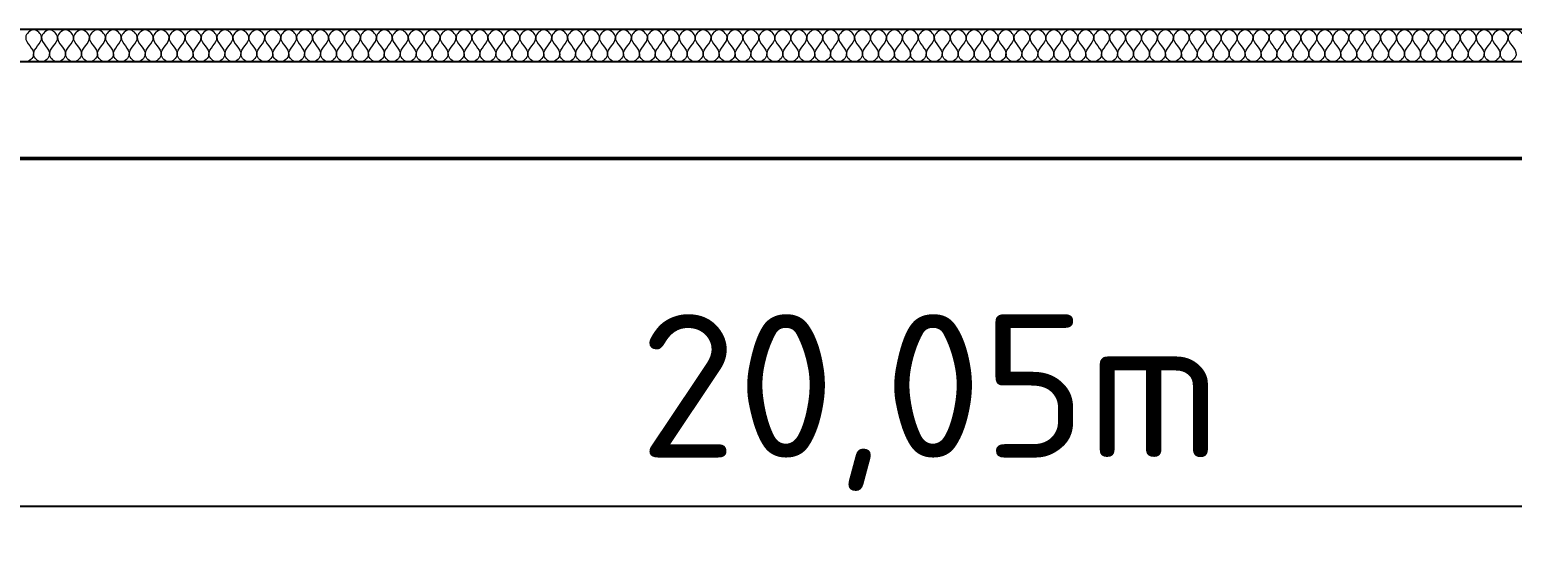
# Model space of a CAD drawing. Header units: metres. Extents: x 125 to 1179, y 511 to 749.
# Drawn here: x 600.6 to 652.4, y 514.4 to 532.3 of the extents above; entities that cross this region are included whole.
import ezdxf

# ---------------------------------------------------------------- set-up
doc = ezdxf.new("R2010")
doc.units = ezdxf.units.M
doc.layers.add('Text18', color=8, linetype='Continuous', lineweight=18)
doc.styles.get("Standard").update_dxf_attribs({"font": 'arial.ttf'})
doc.dimstyles.new('ISO-25', dxfattribs={"dimtxt": 2.5, "dimasz": 2.5, "dimexe": 1.25, "dimexo": 0.625, "dimtad": 1, "dimtxsty": 'Standard', "dimcen": 2.5, "dimadec": 0, "dimazin": 0, "dimtfac": 1, "dimtmove": 0, "dimatfit": 3, "dimfxl": 1, "dimarcsym": 0})

# ---------------------------------------------------------------- blocks, each defined once
blk = doc.blocks.new('*D8')
at = {"color": 0, "lineweight": -2, "transparency": 16777216}
for p, q in [((732.321, 531.699), (732.321, 514.439)), ((531.759, 530.575), (531.759, 514.439)), ((729.821, 515.689), (534.259, 515.689))]:
    blk.add_line(p, q, dxfattribs=at)
at = {"color": 0, "transparency": 16777216}
for points in [[(534.259, 516.105), (534.259, 515.272), (531.759, 515.689)], [(729.821, 516.105), (729.821, 515.272), (732.321, 515.689)]]:
    blk.add_solid(points, dxfattribs=at)
at = {"layer": 'Defpoints', "color": 0, "transparency": 16777216}
for p in [(732.321, 532.324), (531.759, 531.2), (531.759, 515.689)]:
    blk.add_point(p, dxfattribs=at)
at = {"color": 0, "transparency": 16777216, "insert": (632.04, 519.314), "char_height": 2.5, "attachment_point": 5}
blk.add_mtext('{\\fISOCPEUR|b0|i0|c0|p34;\\H2x;20,05m}', dxfattribs=at)

msp = doc.modelspace()

# ---------------------------------------------------------------- linework, layer by layer
for p, q in [((731.197, 532.324), (532.321, 532.324)), ((732.321, 531.2), (510.855, 531.2))]:
    msp.add_line(p, q)
at = {"lineweight": 50}
msp.add_line((509.731, 527.829), (735.692, 527.829), dxfattribs=at)
at = {"layer": 'Text18', "color": 0, "ltscale": 0.5}
for points, knots in [([(601.029, 532.062), (601.012, 532.182), (600.751, 532.443), (600.253, 531.948), (600.974, 531.564), (600.597, 531.201), (600.472, 531.2)], [2.217326, 2.217326, 2.217326, 2.217326, 2.553667, 2.890008, 3.49416, 3.830501, 3.830501, 3.830501, 3.830501]), ([(601.029, 531.2), (600.898, 531.201), (600.532, 531.564), (601.059, 531.847), (601.029, 532.062)], [1.2768335, 1.2768335, 1.2768335, 1.2768335, 1.6131741, 2.2173264, 2.2173264, 2.2173264, 2.2173264]), ([(601.585, 532.062), (601.568, 532.182), (601.307, 532.443), (600.81, 531.948), (601.53, 531.564), (601.153, 531.201), (601.029, 531.2)], [2.217326, 2.217326, 2.217326, 2.217326, 2.553667, 2.890008, 3.49416, 3.830501, 3.830501, 3.830501, 3.830501]), ([(601.585, 531.2), (601.454, 531.201), (601.089, 531.564), (601.615, 531.847), (601.585, 532.062)], [1.2768335, 1.2768335, 1.2768335, 1.2768335, 1.6131741, 2.2173264, 2.2173264, 2.2173264, 2.2173264]), ([(602.141, 532.062), (602.125, 532.182), (601.863, 532.443), (601.366, 531.948), (602.087, 531.564), (601.71, 531.201), (601.585, 531.2)], [2.217326, 2.217326, 2.217326, 2.217326, 2.553667, 2.890008, 3.49416, 3.830501, 3.830501, 3.830501, 3.830501]), ([(602.141, 531.2), (602.011, 531.201), (601.645, 531.564), (602.171, 531.847), (602.141, 532.062)], [1.2768335, 1.2768335, 1.2768335, 1.2768335, 1.6131741, 2.2173264, 2.2173264, 2.2173264, 2.2173264]), ([(602.698, 532.062), (602.681, 532.182), (602.42, 532.443), (601.922, 531.948), (602.643, 531.564), (602.266, 531.201), (602.141, 531.2)], [2.217326, 2.217326, 2.217326, 2.217326, 2.553667, 2.890008, 3.49416, 3.830501, 3.830501, 3.830501, 3.830501]), ([(602.698, 531.2), (602.567, 531.201), (602.201, 531.564), (602.728, 531.847), (602.698, 532.062)], [1.2768335, 1.2768335, 1.2768335, 1.2768335, 1.6131741, 2.2173264, 2.2173264, 2.2173264, 2.2173264]), ([(603.254, 532.062), (603.237, 532.182), (602.976, 532.443), (602.479, 531.948), (603.199, 531.564), (602.822, 531.201), (602.698, 531.2)], [2.217326, 2.217326, 2.217326, 2.217326, 2.553667, 2.890008, 3.49416, 3.830501, 3.830501, 3.830501, 3.830501]), ([(603.254, 531.2), (603.123, 531.201), (602.758, 531.564), (603.284, 531.847), (603.254, 532.062)], [1.2768335, 1.2768335, 1.2768335, 1.2768335, 1.6131741, 2.2173264, 2.2173264, 2.2173264, 2.2173264]), ([(603.81, 532.062), (603.794, 532.182), (603.532, 532.443), (603.035, 531.948), (603.756, 531.564), (603.379, 531.201), (603.254, 531.2)], [2.217326, 2.217326, 2.217326, 2.217326, 2.553667, 2.890008, 3.49416, 3.830501, 3.830501, 3.830501, 3.830501]), ([(603.81, 531.2), (603.68, 531.201), (603.314, 531.564), (603.84, 531.847), (603.81, 532.062)], [1.2768335, 1.2768335, 1.2768335, 1.2768335, 1.6131741, 2.2173264, 2.2173264, 2.2173264, 2.2173264]), ([(604.367, 532.062), (604.35, 532.182), (604.089, 532.443), (603.591, 531.948), (604.312, 531.564), (603.935, 531.201), (603.81, 531.2)], [2.217326, 2.217326, 2.217326, 2.217326, 2.553667, 2.890008, 3.49416, 3.830501, 3.830501, 3.830501, 3.830501]), ([(604.367, 531.2), (604.236, 531.201), (603.87, 531.564), (604.397, 531.847), (604.367, 532.062)], [1.2768335, 1.2768335, 1.2768335, 1.2768335, 1.6131741, 2.2173264, 2.2173264, 2.2173264, 2.2173264]), ([(604.923, 532.062), (604.906, 532.182), (604.645, 532.443), (604.148, 531.948), (604.868, 531.564), (604.491, 531.201), (604.367, 531.2)], [2.217326, 2.217326, 2.217326, 2.217326, 2.553667, 2.890008, 3.49416, 3.830501, 3.830501, 3.830501, 3.830501]), ([(604.923, 531.2), (604.792, 531.201), (604.427, 531.564), (604.953, 531.847), (604.923, 532.062)], [1.2768335, 1.2768335, 1.2768335, 1.2768335, 1.6131741, 2.2173264, 2.2173264, 2.2173264, 2.2173264]), ([(605.479, 532.062), (605.463, 532.182), (605.201, 532.443), (604.704, 531.948), (605.425, 531.564), (605.048, 531.201), (604.923, 531.2)], [2.217326, 2.217326, 2.217326, 2.217326, 2.553667, 2.890008, 3.49416, 3.830501, 3.830501, 3.830501, 3.830501]), ([(605.479, 531.2), (605.349, 531.201), (604.983, 531.564), (605.509, 531.847), (605.479, 532.062)], [1.2768335, 1.2768335, 1.2768335, 1.2768335, 1.6131741, 2.2173264, 2.2173264, 2.2173264, 2.2173264]), ([(606.036, 532.062), (606.019, 532.182), (605.758, 532.443), (605.26, 531.948), (605.981, 531.564), (605.604, 531.201), (605.479, 531.2)], [2.217326, 2.217326, 2.217326, 2.217326, 2.553667, 2.890008, 3.49416, 3.830501, 3.830501, 3.830501, 3.830501]), ([(606.036, 531.2), (605.905, 531.201), (605.539, 531.564), (606.065, 531.847), (606.036, 532.062)], [1.2768335, 1.2768335, 1.2768335, 1.2768335, 1.6131741, 2.2173264, 2.2173264, 2.2173264, 2.2173264]), ([(606.592, 532.062), (606.575, 532.182), (606.314, 532.443), (605.817, 531.948), (606.537, 531.564), (606.16, 531.201), (606.036, 531.2)], [2.217326, 2.217326, 2.217326, 2.217326, 2.553667, 2.890008, 3.49416, 3.830501, 3.830501, 3.830501, 3.830501]), ([(606.592, 531.2), (606.461, 531.201), (606.096, 531.564), (606.622, 531.847), (606.592, 532.062)], [1.2768335, 1.2768335, 1.2768335, 1.2768335, 1.6131741, 2.2173264, 2.2173264, 2.2173264, 2.2173264]), ([(607.148, 532.062), (607.132, 532.182), (606.87, 532.443), (606.373, 531.948), (607.094, 531.564), (606.717, 531.201), (606.592, 531.2)], [2.217326, 2.217326, 2.217326, 2.217326, 2.553667, 2.890008, 3.49416, 3.830501, 3.830501, 3.830501, 3.830501]), ([(607.148, 531.2), (607.018, 531.201), (606.652, 531.564), (607.178, 531.847), (607.148, 532.062)], [1.2768335, 1.2768335, 1.2768335, 1.2768335, 1.6131741, 2.2173264, 2.2173264, 2.2173264, 2.2173264]), ([(607.705, 532.062), (607.688, 532.182), (607.427, 532.443), (606.929, 531.948), (607.65, 531.564), (607.273, 531.201), (607.148, 531.2)], [2.217326, 2.217326, 2.217326, 2.217326, 2.553667, 2.890008, 3.49416, 3.830501, 3.830501, 3.830501, 3.830501]), ([(607.705, 531.2), (607.574, 531.201), (607.208, 531.564), (607.734, 531.847), (607.705, 532.062)], [1.2768335, 1.2768335, 1.2768335, 1.2768335, 1.6131741, 2.2173264, 2.2173264, 2.2173264, 2.2173264]), ([(608.261, 532.062), (608.244, 532.182), (607.983, 532.443), (607.485, 531.948), (608.206, 531.564), (607.829, 531.201), (607.705, 531.2)], [2.217326, 2.217326, 2.217326, 2.217326, 2.553667, 2.890008, 3.49416, 3.830501, 3.830501, 3.830501, 3.830501]), ([(608.261, 531.2), (608.13, 531.201), (607.765, 531.564), (608.291, 531.847), (608.261, 532.062)], [1.2768335, 1.2768335, 1.2768335, 1.2768335, 1.6131741, 2.2173264, 2.2173264, 2.2173264, 2.2173264]), ([(608.817, 532.062), (608.801, 532.182), (608.539, 532.443), (608.042, 531.948), (608.762, 531.564), (608.386, 531.201), (608.261, 531.2)], [2.217326, 2.217326, 2.217326, 2.217326, 2.553667, 2.890008, 3.49416, 3.830501, 3.830501, 3.830501, 3.830501]), ([(608.817, 531.2), (608.686, 531.201), (608.321, 531.564), (608.847, 531.847), (608.817, 532.062)], [1.2768335, 1.2768335, 1.2768335, 1.2768335, 1.6131741, 2.2173264, 2.2173264, 2.2173264, 2.2173264]), ([(609.374, 532.062), (609.357, 532.182), (609.096, 532.443), (608.598, 531.948), (609.319, 531.564), (608.942, 531.201), (608.817, 531.2)], [2.217326, 2.217326, 2.217326, 2.217326, 2.553667, 2.890008, 3.49416, 3.830501, 3.830501, 3.830501, 3.830501]), ([(609.374, 531.2), (609.243, 531.201), (608.877, 531.564), (609.403, 531.847), (609.374, 532.062)], [1.2768335, 1.2768335, 1.2768335, 1.2768335, 1.6131741, 2.2173264, 2.2173264, 2.2173264, 2.2173264]), ([(609.93, 532.062), (609.913, 532.182), (609.652, 532.443), (609.154, 531.948), (609.875, 531.564), (609.498, 531.201), (609.374, 531.2)], [2.217326, 2.217326, 2.217326, 2.217326, 2.553667, 2.890008, 3.49416, 3.830501, 3.830501, 3.830501, 3.830501]), ([(609.93, 531.2), (609.799, 531.201), (609.434, 531.564), (609.96, 531.847), (609.93, 532.062)], [1.2768335, 1.2768335, 1.2768335, 1.2768335, 1.6131741, 2.2173264, 2.2173264, 2.2173264, 2.2173264]), ([(610.486, 532.062), (610.47, 532.182), (610.208, 532.443), (609.711, 531.948), (610.431, 531.564), (610.055, 531.201), (609.93, 531.2)], [2.217326, 2.217326, 2.217326, 2.217326, 2.553667, 2.890008, 3.49416, 3.830501, 3.830501, 3.830501, 3.830501]), ([(610.486, 531.2), (610.355, 531.201), (609.99, 531.564), (610.516, 531.847), (610.486, 532.062)], [1.2768335, 1.2768335, 1.2768335, 1.2768335, 1.6131741, 2.2173264, 2.2173264, 2.2173264, 2.2173264]), ([(611.043, 532.062), (611.026, 532.182), (610.765, 532.443), (610.267, 531.948), (610.988, 531.564), (610.611, 531.201), (610.486, 531.2)], [2.217326, 2.217326, 2.217326, 2.217326, 2.553667, 2.890008, 3.49416, 3.830501, 3.830501, 3.830501, 3.830501]), ([(611.043, 531.2), (610.912, 531.201), (610.546, 531.564), (611.072, 531.847), (611.043, 532.062)], [1.2768335, 1.2768335, 1.2768335, 1.2768335, 1.6131741, 2.2173264, 2.2173264, 2.2173264, 2.2173264]), ([(611.599, 532.062), (611.582, 532.182), (611.321, 532.443), (610.823, 531.948), (611.544, 531.564), (611.167, 531.201), (611.043, 531.2)], [2.217326, 2.217326, 2.217326, 2.217326, 2.553667, 2.890008, 3.49416, 3.830501, 3.830501, 3.830501, 3.830501]), ([(611.599, 531.2), (611.468, 531.201), (611.103, 531.564), (611.629, 531.847), (611.599, 532.062)], [1.2768335, 1.2768335, 1.2768335, 1.2768335, 1.6131741, 2.2173264, 2.2173264, 2.2173264, 2.2173264]), ([(612.155, 532.062), (612.139, 532.182), (611.877, 532.443), (611.38, 531.948), (612.1, 531.564), (611.724, 531.201), (611.599, 531.2)], [2.217326, 2.217326, 2.217326, 2.217326, 2.553667, 2.890008, 3.49416, 3.830501, 3.830501, 3.830501, 3.830501]), ([(612.155, 531.2), (612.024, 531.201), (611.659, 531.564), (612.185, 531.847), (612.155, 532.062)], [1.2768335, 1.2768335, 1.2768335, 1.2768335, 1.6131741, 2.2173264, 2.2173264, 2.2173264, 2.2173264]), ([(612.711, 532.062), (612.695, 532.182), (612.433, 532.443), (611.936, 531.948), (612.657, 531.564), (612.28, 531.201), (612.155, 531.2)], [2.217326, 2.217326, 2.217326, 2.217326, 2.553667, 2.890008, 3.49416, 3.830501, 3.830501, 3.830501, 3.830501]), ([(612.711, 531.2), (612.581, 531.201), (612.215, 531.564), (612.741, 531.847), (612.711, 532.062)], [1.2768335, 1.2768335, 1.2768335, 1.2768335, 1.6131741, 2.2173264, 2.2173264, 2.2173264, 2.2173264]), ([(613.268, 532.062), (613.251, 532.182), (612.99, 532.443), (612.492, 531.948), (613.213, 531.564), (612.836, 531.201), (612.711, 531.2)], [2.217326, 2.217326, 2.217326, 2.217326, 2.553667, 2.890008, 3.49416, 3.830501, 3.830501, 3.830501, 3.830501]), ([(613.268, 531.2), (613.137, 531.201), (612.771, 531.564), (613.298, 531.847), (613.268, 532.062)], [1.2768335, 1.2768335, 1.2768335, 1.2768335, 1.6131741, 2.2173264, 2.2173264, 2.2173264, 2.2173264]), ([(613.824, 532.062), (613.807, 532.182), (613.546, 532.443), (613.049, 531.948), (613.769, 531.564), (613.392, 531.201), (613.268, 531.2)], [2.217326, 2.217326, 2.217326, 2.217326, 2.553667, 2.890008, 3.49416, 3.830501, 3.830501, 3.830501, 3.830501]), ([(613.824, 531.2), (613.693, 531.201), (613.328, 531.564), (613.854, 531.847), (613.824, 532.062)], [1.2768335, 1.2768335, 1.2768335, 1.2768335, 1.6131741, 2.2173264, 2.2173264, 2.2173264, 2.2173264]), ([(614.38, 532.062), (614.364, 532.182), (614.102, 532.443), (613.605, 531.948), (614.326, 531.564), (613.949, 531.201), (613.824, 531.2)], [2.217326, 2.217326, 2.217326, 2.217326, 2.553667, 2.890008, 3.49416, 3.830501, 3.830501, 3.830501, 3.830501]), ([(614.38, 531.2), (614.25, 531.201), (613.884, 531.564), (614.41, 531.847), (614.38, 532.062)], [1.2768335, 1.2768335, 1.2768335, 1.2768335, 1.6131741, 2.2173264, 2.2173264, 2.2173264, 2.2173264]), ([(614.937, 532.062), (614.92, 532.182), (614.659, 532.443), (614.161, 531.948), (614.882, 531.564), (614.505, 531.201), (614.38, 531.2)], [2.217326, 2.217326, 2.217326, 2.217326, 2.553667, 2.890008, 3.49416, 3.830501, 3.830501, 3.830501, 3.830501]), ([(614.937, 531.2), (614.806, 531.201), (614.44, 531.564), (614.967, 531.847), (614.937, 532.062)], [1.2768335, 1.2768335, 1.2768335, 1.2768335, 1.6131741, 2.2173264, 2.2173264, 2.2173264, 2.2173264]), ([(615.493, 532.062), (615.476, 532.182), (615.215, 532.443), (614.718, 531.948), (615.438, 531.564), (615.061, 531.201), (614.937, 531.2)], [2.217326, 2.217326, 2.217326, 2.217326, 2.553667, 2.890008, 3.49416, 3.830501, 3.830501, 3.830501, 3.830501]), ([(615.493, 531.2), (615.362, 531.201), (614.997, 531.564), (615.523, 531.847), (615.493, 532.062)], [1.2768335, 1.2768335, 1.2768335, 1.2768335, 1.6131741, 2.2173264, 2.2173264, 2.2173264, 2.2173264]), ([(616.049, 532.062), (616.033, 532.182), (615.771, 532.443), (615.274, 531.948), (615.995, 531.564), (615.618, 531.201), (615.493, 531.2)], [2.217326, 2.217326, 2.217326, 2.217326, 2.553667, 2.890008, 3.49416, 3.830501, 3.830501, 3.830501, 3.830501]), ([(616.049, 531.2), (615.919, 531.201), (615.553, 531.564), (616.079, 531.847), (616.049, 532.062)], [1.2768335, 1.2768335, 1.2768335, 1.2768335, 1.6131741, 2.2173264, 2.2173264, 2.2173264, 2.2173264]), ([(616.606, 532.062), (616.589, 532.182), (616.328, 532.443), (615.83, 531.948), (616.551, 531.564), (616.174, 531.201), (616.049, 531.2)], [2.217326, 2.217326, 2.217326, 2.217326, 2.553667, 2.890008, 3.49416, 3.830501, 3.830501, 3.830501, 3.830501]), ([(616.606, 531.2), (616.475, 531.201), (616.109, 531.564), (616.636, 531.847), (616.606, 532.062)], [1.2768335, 1.2768335, 1.2768335, 1.2768335, 1.6131741, 2.2173264, 2.2173264, 2.2173264, 2.2173264]), ([(617.162, 532.062), (617.145, 532.182), (616.884, 532.443), (616.387, 531.948), (617.107, 531.564), (616.73, 531.201), (616.606, 531.2)], [2.217326, 2.217326, 2.217326, 2.217326, 2.553667, 2.890008, 3.49416, 3.830501, 3.830501, 3.830501, 3.830501]), ([(617.162, 531.2), (617.031, 531.201), (616.666, 531.564), (617.192, 531.847), (617.162, 532.062)], [1.2768335, 1.2768335, 1.2768335, 1.2768335, 1.6131741, 2.2173264, 2.2173264, 2.2173264, 2.2173264]), ([(617.718, 532.062), (617.702, 532.182), (617.44, 532.443), (616.943, 531.948), (617.664, 531.564), (617.287, 531.201), (617.162, 531.2)], [2.217326, 2.217326, 2.217326, 2.217326, 2.553667, 2.890008, 3.49416, 3.830501, 3.830501, 3.830501, 3.830501]), ([(617.718, 531.2), (617.588, 531.201), (617.222, 531.564), (617.748, 531.847), (617.718, 532.062)], [1.2768335, 1.2768335, 1.2768335, 1.2768335, 1.6131741, 2.2173264, 2.2173264, 2.2173264, 2.2173264]), ([(618.275, 532.062), (618.258, 532.182), (617.997, 532.443), (617.499, 531.948), (618.22, 531.564), (617.843, 531.201), (617.718, 531.2)], [2.217326, 2.217326, 2.217326, 2.217326, 2.553667, 2.890008, 3.49416, 3.830501, 3.830501, 3.830501, 3.830501]), ([(618.275, 531.2), (618.144, 531.201), (617.778, 531.564), (618.305, 531.847), (618.275, 532.062)], [1.2768335, 1.2768335, 1.2768335, 1.2768335, 1.6131741, 2.2173264, 2.2173264, 2.2173264, 2.2173264]), ([(618.831, 532.062), (618.814, 532.182), (618.553, 532.443), (618.056, 531.948), (618.776, 531.564), (618.399, 531.201), (618.275, 531.2)], [2.217326, 2.217326, 2.217326, 2.217326, 2.553667, 2.890008, 3.49416, 3.830501, 3.830501, 3.830501, 3.830501]), ([(618.831, 531.2), (618.7, 531.201), (618.335, 531.564), (618.861, 531.847), (618.831, 532.062)], [1.2768335, 1.2768335, 1.2768335, 1.2768335, 1.6131741, 2.2173264, 2.2173264, 2.2173264, 2.2173264]), ([(619.387, 532.062), (619.371, 532.182), (619.109, 532.443), (618.612, 531.948), (619.333, 531.564), (618.956, 531.201), (618.831, 531.2)], [2.217326, 2.217326, 2.217326, 2.217326, 2.553667, 2.890008, 3.49416, 3.830501, 3.830501, 3.830501, 3.830501]), ([(619.387, 531.2), (619.257, 531.201), (618.891, 531.564), (619.417, 531.847), (619.387, 532.062)], [1.2768335, 1.2768335, 1.2768335, 1.2768335, 1.6131741, 2.2173264, 2.2173264, 2.2173264, 2.2173264]), ([(619.944, 532.062), (619.927, 532.182), (619.666, 532.443), (619.168, 531.948), (619.889, 531.564), (619.512, 531.201), (619.387, 531.2)], [2.217326, 2.217326, 2.217326, 2.217326, 2.553667, 2.890008, 3.49416, 3.830501, 3.830501, 3.830501, 3.830501]), ([(619.944, 531.2), (619.813, 531.201), (619.447, 531.564), (619.974, 531.847), (619.944, 532.062)], [1.2768335, 1.2768335, 1.2768335, 1.2768335, 1.6131741, 2.2173264, 2.2173264, 2.2173264, 2.2173264]), ([(620.5, 532.062), (620.483, 532.182), (620.222, 532.443), (619.725, 531.948), (620.445, 531.564), (620.068, 531.201), (619.944, 531.2)], [2.217326, 2.217326, 2.217326, 2.217326, 2.553667, 2.890008, 3.49416, 3.830501, 3.830501, 3.830501, 3.830501]), ([(620.5, 531.2), (620.369, 531.201), (620.004, 531.564), (620.53, 531.847), (620.5, 532.062)], [1.2768335, 1.2768335, 1.2768335, 1.2768335, 1.6131741, 2.2173264, 2.2173264, 2.2173264, 2.2173264]), ([(621.056, 532.062), (621.04, 532.182), (620.778, 532.443), (620.281, 531.948), (621.002, 531.564), (620.625, 531.201), (620.5, 531.2)], [2.217326, 2.217326, 2.217326, 2.217326, 2.553667, 2.890008, 3.49416, 3.830501, 3.830501, 3.830501, 3.830501]), ([(621.056, 531.2), (620.926, 531.201), (620.56, 531.564), (621.086, 531.847), (621.056, 532.062)], [1.2768335, 1.2768335, 1.2768335, 1.2768335, 1.6131741, 2.2173264, 2.2173264, 2.2173264, 2.2173264]), ([(621.613, 532.062), (621.596, 532.182), (621.335, 532.443), (620.837, 531.948), (621.558, 531.564), (621.181, 531.201), (621.056, 531.2)], [2.217326, 2.217326, 2.217326, 2.217326, 2.553667, 2.890008, 3.49416, 3.830501, 3.830501, 3.830501, 3.830501]), ([(621.613, 531.2), (621.482, 531.201), (621.116, 531.564), (621.643, 531.847), (621.613, 532.062)], [1.2768335, 1.2768335, 1.2768335, 1.2768335, 1.6131741, 2.2173264, 2.2173264, 2.2173264, 2.2173264]), ([(622.169, 532.062), (622.152, 532.182), (621.891, 532.443), (621.394, 531.948), (622.114, 531.564), (621.737, 531.201), (621.613, 531.2)], [2.217326, 2.217326, 2.217326, 2.217326, 2.553667, 2.890008, 3.49416, 3.830501, 3.830501, 3.830501, 3.830501]), ([(622.169, 531.2), (622.038, 531.201), (621.673, 531.564), (622.199, 531.847), (622.169, 532.062)], [1.2768335, 1.2768335, 1.2768335, 1.2768335, 1.6131741, 2.2173264, 2.2173264, 2.2173264, 2.2173264]), ([(622.725, 532.062), (622.709, 532.182), (622.447, 532.443), (621.95, 531.948), (622.671, 531.564), (622.294, 531.201), (622.169, 531.2)], [2.217326, 2.217326, 2.217326, 2.217326, 2.553667, 2.890008, 3.49416, 3.830501, 3.830501, 3.830501, 3.830501]), ([(622.725, 531.2), (622.595, 531.201), (622.229, 531.564), (622.755, 531.847), (622.725, 532.062)], [1.2768335, 1.2768335, 1.2768335, 1.2768335, 1.6131741, 2.2173264, 2.2173264, 2.2173264, 2.2173264]), ([(623.282, 532.062), (623.265, 532.182), (623.004, 532.443), (622.506, 531.948), (623.227, 531.564), (622.85, 531.201), (622.725, 531.2)], [2.217326, 2.217326, 2.217326, 2.217326, 2.553667, 2.890008, 3.49416, 3.830501, 3.830501, 3.830501, 3.830501]), ([(623.282, 531.2), (623.151, 531.201), (622.785, 531.564), (623.311, 531.847), (623.282, 532.062)], [1.2768335, 1.2768335, 1.2768335, 1.2768335, 1.6131741, 2.2173264, 2.2173264, 2.2173264, 2.2173264]), ([(623.838, 532.062), (623.821, 532.182), (623.56, 532.443), (623.063, 531.948), (623.783, 531.564), (623.406, 531.201), (623.282, 531.2)], [2.217326, 2.217326, 2.217326, 2.217326, 2.553667, 2.890008, 3.49416, 3.830501, 3.830501, 3.830501, 3.830501]), ([(623.838, 531.2), (623.707, 531.201), (623.342, 531.564), (623.868, 531.847), (623.838, 532.062)], [1.2768335, 1.2768335, 1.2768335, 1.2768335, 1.6131741, 2.2173264, 2.2173264, 2.2173264, 2.2173264]), ([(624.394, 532.062), (624.378, 532.182), (624.116, 532.443), (623.619, 531.948), (624.34, 531.564), (623.963, 531.201), (623.838, 531.2)], [2.217326, 2.217326, 2.217326, 2.217326, 2.553667, 2.890008, 3.49416, 3.830501, 3.830501, 3.830501, 3.830501]), ([(624.394, 531.2), (624.264, 531.201), (623.898, 531.564), (624.424, 531.847), (624.394, 532.062)], [1.2768335, 1.2768335, 1.2768335, 1.2768335, 1.6131741, 2.2173264, 2.2173264, 2.2173264, 2.2173264]), ([(624.951, 532.062), (624.934, 532.182), (624.673, 532.443), (624.175, 531.948), (624.896, 531.564), (624.519, 531.201), (624.394, 531.2)], [2.217326, 2.217326, 2.217326, 2.217326, 2.553667, 2.890008, 3.49416, 3.830501, 3.830501, 3.830501, 3.830501]), ([(624.951, 531.2), (624.82, 531.201), (624.454, 531.564), (624.98, 531.847), (624.951, 532.062)], [1.2768335, 1.2768335, 1.2768335, 1.2768335, 1.6131741, 2.2173264, 2.2173264, 2.2173264, 2.2173264]), ([(625.507, 532.062), (625.49, 532.182), (625.229, 532.443), (624.731, 531.948), (625.452, 531.564), (625.075, 531.201), (624.951, 531.2)], [2.217326, 2.217326, 2.217326, 2.217326, 2.553667, 2.890008, 3.49416, 3.830501, 3.830501, 3.830501, 3.830501]), ([(625.507, 531.2), (625.376, 531.201), (625.011, 531.564), (625.537, 531.847), (625.507, 532.062)], [1.2768335, 1.2768335, 1.2768335, 1.2768335, 1.6131741, 2.2173264, 2.2173264, 2.2173264, 2.2173264]), ([(626.063, 532.062), (626.047, 532.182), (625.785, 532.443), (625.288, 531.948), (626.008, 531.564), (625.632, 531.201), (625.507, 531.2)], [2.217326, 2.217326, 2.217326, 2.217326, 2.553667, 2.890008, 3.49416, 3.830501, 3.830501, 3.830501, 3.830501]), ([(626.063, 531.2), (625.932, 531.201), (625.567, 531.564), (626.093, 531.847), (626.063, 532.062)], [1.2768335, 1.2768335, 1.2768335, 1.2768335, 1.6131741, 2.2173264, 2.2173264, 2.2173264, 2.2173264]), ([(626.62, 532.062), (626.603, 532.182), (626.342, 532.443), (625.844, 531.948), (626.565, 531.564), (626.188, 531.201), (626.063, 531.2)], [2.217326, 2.217326, 2.217326, 2.217326, 2.553667, 2.890008, 3.49416, 3.830501, 3.830501, 3.830501, 3.830501]), ([(626.62, 531.2), (626.489, 531.201), (626.123, 531.564), (626.649, 531.847), (626.62, 532.062)], [1.2768335, 1.2768335, 1.2768335, 1.2768335, 1.6131741, 2.2173264, 2.2173264, 2.2173264, 2.2173264]), ([(627.176, 532.062), (627.159, 532.182), (626.898, 532.443), (626.4, 531.948), (627.121, 531.564), (626.744, 531.201), (626.62, 531.2)], [2.217326, 2.217326, 2.217326, 2.217326, 2.553667, 2.890008, 3.49416, 3.830501, 3.830501, 3.830501, 3.830501]), ([(627.176, 531.2), (627.045, 531.201), (626.68, 531.564), (627.206, 531.847), (627.176, 532.062)], [1.2768335, 1.2768335, 1.2768335, 1.2768335, 1.6131741, 2.2173264, 2.2173264, 2.2173264, 2.2173264]), ([(627.732, 532.062), (627.716, 532.182), (627.454, 532.443), (626.957, 531.948), (627.677, 531.564), (627.301, 531.201), (627.176, 531.2)], [2.217326, 2.217326, 2.217326, 2.217326, 2.553667, 2.890008, 3.49416, 3.830501, 3.830501, 3.830501, 3.830501]), ([(627.732, 531.2), (627.601, 531.201), (627.236, 531.564), (627.762, 531.847), (627.732, 532.062)], [1.2768335, 1.2768335, 1.2768335, 1.2768335, 1.6131741, 2.2173264, 2.2173264, 2.2173264, 2.2173264]), ([(628.289, 532.062), (628.272, 532.182), (628.011, 532.443), (627.513, 531.948), (628.234, 531.564), (627.857, 531.201), (627.732, 531.2)], [2.217326, 2.217326, 2.217326, 2.217326, 2.553667, 2.890008, 3.49416, 3.830501, 3.830501, 3.830501, 3.830501]), ([(628.289, 531.2), (628.158, 531.201), (627.792, 531.564), (628.318, 531.847), (628.289, 532.062)], [1.2768335, 1.2768335, 1.2768335, 1.2768335, 1.6131741, 2.2173264, 2.2173264, 2.2173264, 2.2173264]), ([(628.845, 532.062), (628.828, 532.182), (628.567, 532.443), (628.069, 531.948), (628.79, 531.564), (628.413, 531.201), (628.289, 531.2)], [2.217326, 2.217326, 2.217326, 2.217326, 2.553667, 2.890008, 3.49416, 3.830501, 3.830501, 3.830501, 3.830501]), ([(628.845, 531.2), (628.714, 531.201), (628.349, 531.564), (628.875, 531.847), (628.845, 532.062)], [1.2768335, 1.2768335, 1.2768335, 1.2768335, 1.6131741, 2.2173264, 2.2173264, 2.2173264, 2.2173264]), ([(629.401, 532.062), (629.385, 532.182), (629.123, 532.443), (628.626, 531.948), (629.346, 531.564), (628.97, 531.201), (628.845, 531.2)], [2.217326, 2.217326, 2.217326, 2.217326, 2.553667, 2.890008, 3.49416, 3.830501, 3.830501, 3.830501, 3.830501]), ([(629.401, 531.2), (629.27, 531.201), (628.905, 531.564), (629.431, 531.847), (629.401, 532.062)], [1.2768335, 1.2768335, 1.2768335, 1.2768335, 1.6131741, 2.2173264, 2.2173264, 2.2173264, 2.2173264]), ([(629.957, 532.062), (629.941, 532.182), (629.679, 532.443), (629.182, 531.948), (629.903, 531.564), (629.526, 531.201), (629.401, 531.2)], [2.217326, 2.217326, 2.217326, 2.217326, 2.553667, 2.890008, 3.49416, 3.830501, 3.830501, 3.830501, 3.830501]), ([(629.957, 531.2), (629.827, 531.201), (629.461, 531.564), (629.987, 531.847), (629.957, 532.062)], [1.2768335, 1.2768335, 1.2768335, 1.2768335, 1.6131741, 2.2173264, 2.2173264, 2.2173264, 2.2173264]), ([(630.514, 532.062), (630.497, 532.182), (630.236, 532.443), (629.738, 531.948), (630.459, 531.564), (630.082, 531.201), (629.957, 531.2)], [2.217326, 2.217326, 2.217326, 2.217326, 2.553667, 2.890008, 3.49416, 3.830501, 3.830501, 3.830501, 3.830501]), ([(630.514, 531.2), (630.383, 531.201), (630.017, 531.564), (630.544, 531.847), (630.514, 532.062)], [1.2768335, 1.2768335, 1.2768335, 1.2768335, 1.6131741, 2.2173264, 2.2173264, 2.2173264, 2.2173264]), ([(631.07, 532.062), (631.053, 532.182), (630.792, 532.443), (630.295, 531.948), (631.015, 531.564), (630.638, 531.201), (630.514, 531.2)], [2.217326, 2.217326, 2.217326, 2.217326, 2.553667, 2.890008, 3.49416, 3.830501, 3.830501, 3.830501, 3.830501]), ([(631.07, 531.2), (630.939, 531.201), (630.574, 531.564), (631.1, 531.847), (631.07, 532.062)], [1.2768335, 1.2768335, 1.2768335, 1.2768335, 1.6131741, 2.2173264, 2.2173264, 2.2173264, 2.2173264]), ([(631.626, 532.062), (631.61, 532.182), (631.348, 532.443), (630.851, 531.948), (631.572, 531.564), (631.195, 531.201), (631.07, 531.2)], [2.217326, 2.217326, 2.217326, 2.217326, 2.553667, 2.890008, 3.49416, 3.830501, 3.830501, 3.830501, 3.830501]), ([(631.626, 531.2), (631.496, 531.201), (631.13, 531.564), (631.656, 531.847), (631.626, 532.062)], [1.2768335, 1.2768335, 1.2768335, 1.2768335, 1.6131741, 2.2173264, 2.2173264, 2.2173264, 2.2173264]), ([(632.183, 532.062), (632.166, 532.182), (631.905, 532.443), (631.407, 531.948), (632.128, 531.564), (631.751, 531.201), (631.626, 531.2)], [2.217326, 2.217326, 2.217326, 2.217326, 2.553667, 2.890008, 3.49416, 3.830501, 3.830501, 3.830501, 3.830501]), ([(632.183, 531.2), (632.052, 531.201), (631.686, 531.564), (632.213, 531.847), (632.183, 532.062)], [1.2768335, 1.2768335, 1.2768335, 1.2768335, 1.6131741, 2.2173264, 2.2173264, 2.2173264, 2.2173264]), ([(632.739, 532.062), (632.722, 532.182), (632.461, 532.443), (631.964, 531.948), (632.684, 531.564), (632.307, 531.201), (632.183, 531.2)], [2.217326, 2.217326, 2.217326, 2.217326, 2.553667, 2.890008, 3.49416, 3.830501, 3.830501, 3.830501, 3.830501]), ([(632.739, 531.2), (632.608, 531.201), (632.243, 531.564), (632.769, 531.847), (632.739, 532.062)], [1.2768335, 1.2768335, 1.2768335, 1.2768335, 1.6131741, 2.2173264, 2.2173264, 2.2173264, 2.2173264]), ([(633.295, 532.062), (633.279, 532.182), (633.017, 532.443), (632.52, 531.948), (633.241, 531.564), (632.864, 531.201), (632.739, 531.2)], [2.217326, 2.217326, 2.217326, 2.217326, 2.553667, 2.890008, 3.49416, 3.830501, 3.830501, 3.830501, 3.830501]), ([(633.295, 531.2), (633.165, 531.201), (632.799, 531.564), (633.325, 531.847), (633.295, 532.062)], [1.2768335, 1.2768335, 1.2768335, 1.2768335, 1.6131741, 2.2173264, 2.2173264, 2.2173264, 2.2173264]), ([(633.852, 532.062), (633.835, 532.182), (633.574, 532.443), (633.076, 531.948), (633.797, 531.564), (633.42, 531.201), (633.295, 531.2)], [2.217326, 2.217326, 2.217326, 2.217326, 2.553667, 2.890008, 3.49416, 3.830501, 3.830501, 3.830501, 3.830501]), ([(633.852, 531.2), (633.721, 531.201), (633.355, 531.564), (633.882, 531.847), (633.852, 532.062)], [1.2768335, 1.2768335, 1.2768335, 1.2768335, 1.6131741, 2.2173264, 2.2173264, 2.2173264, 2.2173264]), ([(634.408, 532.062), (634.391, 532.182), (634.13, 532.443), (633.633, 531.948), (634.353, 531.564), (633.976, 531.201), (633.852, 531.2)], [2.217326, 2.217326, 2.217326, 2.217326, 2.553667, 2.890008, 3.49416, 3.830501, 3.830501, 3.830501, 3.830501]), ([(634.408, 531.2), (634.277, 531.201), (633.912, 531.564), (634.438, 531.847), (634.408, 532.062)], [1.2768335, 1.2768335, 1.2768335, 1.2768335, 1.6131741, 2.2173264, 2.2173264, 2.2173264, 2.2173264]), ([(634.964, 532.062), (634.948, 532.182), (634.686, 532.443), (634.189, 531.948), (634.91, 531.564), (634.533, 531.201), (634.408, 531.2)], [2.217326, 2.217326, 2.217326, 2.217326, 2.553667, 2.890008, 3.49416, 3.830501, 3.830501, 3.830501, 3.830501]), ([(634.964, 531.2), (634.834, 531.201), (634.468, 531.564), (634.994, 531.847), (634.964, 532.062)], [1.2768335, 1.2768335, 1.2768335, 1.2768335, 1.6131741, 2.2173264, 2.2173264, 2.2173264, 2.2173264]), ([(635.521, 532.062), (635.504, 532.182), (635.243, 532.443), (634.745, 531.948), (635.466, 531.564), (635.089, 531.201), (634.964, 531.2)], [2.217326, 2.217326, 2.217326, 2.217326, 2.553667, 2.890008, 3.49416, 3.830501, 3.830501, 3.830501, 3.830501]), ([(635.521, 531.2), (635.39, 531.201), (635.024, 531.564), (635.551, 531.847), (635.521, 532.062)], [1.2768335, 1.2768335, 1.2768335, 1.2768335, 1.6131741, 2.2173264, 2.2173264, 2.2173264, 2.2173264]), ([(636.077, 532.062), (636.06, 532.182), (635.799, 532.443), (635.302, 531.948), (636.022, 531.564), (635.645, 531.201), (635.521, 531.2)], [2.217326, 2.217326, 2.217326, 2.217326, 2.553667, 2.890008, 3.49416, 3.830501, 3.830501, 3.830501, 3.830501]), ([(636.077, 531.2), (635.946, 531.201), (635.581, 531.564), (636.107, 531.847), (636.077, 532.062)], [1.2768335, 1.2768335, 1.2768335, 1.2768335, 1.6131741, 2.2173264, 2.2173264, 2.2173264, 2.2173264]), ([(636.633, 532.062), (636.617, 532.182), (636.355, 532.443), (635.858, 531.948), (636.579, 531.564), (636.202, 531.201), (636.077, 531.2)], [2.217326, 2.217326, 2.217326, 2.217326, 2.553667, 2.890008, 3.49416, 3.830501, 3.830501, 3.830501, 3.830501]), ([(636.633, 531.2), (636.503, 531.201), (636.137, 531.564), (636.663, 531.847), (636.633, 532.062)], [1.2768335, 1.2768335, 1.2768335, 1.2768335, 1.6131741, 2.2173264, 2.2173264, 2.2173264, 2.2173264]), ([(637.19, 532.062), (637.173, 532.182), (636.912, 532.443), (636.414, 531.948), (637.135, 531.564), (636.758, 531.201), (636.633, 531.2)], [2.217326, 2.217326, 2.217326, 2.217326, 2.553667, 2.890008, 3.49416, 3.830501, 3.830501, 3.830501, 3.830501]), ([(637.19, 531.2), (637.059, 531.201), (636.693, 531.564), (637.22, 531.847), (637.19, 532.062)], [1.2768335, 1.2768335, 1.2768335, 1.2768335, 1.6131741, 2.2173264, 2.2173264, 2.2173264, 2.2173264]), ([(637.746, 532.062), (637.729, 532.182), (637.468, 532.443), (636.971, 531.948), (637.691, 531.564), (637.314, 531.201), (637.19, 531.2)], [2.217326, 2.217326, 2.217326, 2.217326, 2.553667, 2.890008, 3.49416, 3.830501, 3.830501, 3.830501, 3.830501]), ([(637.746, 531.2), (637.615, 531.201), (637.25, 531.564), (637.776, 531.847), (637.746, 532.062)], [1.2768335, 1.2768335, 1.2768335, 1.2768335, 1.6131741, 2.2173264, 2.2173264, 2.2173264, 2.2173264]), ([(638.302, 532.062), (638.286, 532.182), (638.024, 532.443), (637.527, 531.948), (638.248, 531.564), (637.871, 531.201), (637.746, 531.2)], [2.217326, 2.217326, 2.217326, 2.217326, 2.553667, 2.890008, 3.49416, 3.830501, 3.830501, 3.830501, 3.830501]), ([(638.302, 531.2), (638.172, 531.201), (637.806, 531.564), (638.332, 531.847), (638.302, 532.062)], [1.2768335, 1.2768335, 1.2768335, 1.2768335, 1.6131741, 2.2173264, 2.2173264, 2.2173264, 2.2173264]), ([(638.859, 532.062), (638.842, 532.182), (638.581, 532.443), (638.083, 531.948), (638.804, 531.564), (638.427, 531.201), (638.302, 531.2)], [2.217326, 2.217326, 2.217326, 2.217326, 2.553667, 2.890008, 3.49416, 3.830501, 3.830501, 3.830501, 3.830501]), ([(638.859, 531.2), (638.728, 531.201), (638.362, 531.564), (638.889, 531.847), (638.859, 532.062)], [1.2768335, 1.2768335, 1.2768335, 1.2768335, 1.6131741, 2.2173264, 2.2173264, 2.2173264, 2.2173264]), ([(639.415, 532.062), (639.398, 532.182), (639.137, 532.443), (638.64, 531.948), (639.36, 531.564), (638.983, 531.201), (638.859, 531.2)], [2.217326, 2.217326, 2.217326, 2.217326, 2.553667, 2.890008, 3.49416, 3.830501, 3.830501, 3.830501, 3.830501]), ([(639.415, 531.2), (639.284, 531.201), (638.919, 531.564), (639.445, 531.847), (639.415, 532.062)], [1.2768335, 1.2768335, 1.2768335, 1.2768335, 1.6131741, 2.2173264, 2.2173264, 2.2173264, 2.2173264]), ([(639.971, 532.062), (639.955, 532.182), (639.693, 532.443), (639.196, 531.948), (639.917, 531.564), (639.54, 531.201), (639.415, 531.2)], [2.217326, 2.217326, 2.217326, 2.217326, 2.553667, 2.890008, 3.49416, 3.830501, 3.830501, 3.830501, 3.830501]), ([(639.971, 531.2), (639.841, 531.201), (639.475, 531.564), (640.001, 531.847), (639.971, 532.062)], [1.2768335, 1.2768335, 1.2768335, 1.2768335, 1.6131741, 2.2173264, 2.2173264, 2.2173264, 2.2173264]), ([(640.528, 532.062), (640.511, 532.182), (640.25, 532.443), (639.752, 531.948), (640.473, 531.564), (640.096, 531.201), (639.971, 531.2)], [2.217326, 2.217326, 2.217326, 2.217326, 2.553667, 2.890008, 3.49416, 3.830501, 3.830501, 3.830501, 3.830501]), ([(640.528, 531.2), (640.397, 531.201), (640.031, 531.564), (640.557, 531.847), (640.528, 532.062)], [1.2768335, 1.2768335, 1.2768335, 1.2768335, 1.6131741, 2.2173264, 2.2173264, 2.2173264, 2.2173264]), ([(641.084, 532.062), (641.067, 532.182), (640.806, 532.443), (640.309, 531.948), (641.029, 531.564), (640.652, 531.201), (640.528, 531.2)], [2.217326, 2.217326, 2.217326, 2.217326, 2.553667, 2.890008, 3.49416, 3.830501, 3.830501, 3.830501, 3.830501]), ([(641.084, 531.2), (640.953, 531.201), (640.588, 531.564), (641.114, 531.847), (641.084, 532.062)], [1.2768335, 1.2768335, 1.2768335, 1.2768335, 1.6131741, 2.2173264, 2.2173264, 2.2173264, 2.2173264]), ([(641.64, 532.062), (641.624, 532.182), (641.362, 532.443), (640.865, 531.948), (641.586, 531.564), (641.209, 531.201), (641.084, 531.2)], [2.217326, 2.217326, 2.217326, 2.217326, 2.553667, 2.890008, 3.49416, 3.830501, 3.830501, 3.830501, 3.830501]), ([(641.64, 531.2), (641.51, 531.201), (641.144, 531.564), (641.67, 531.847), (641.64, 532.062)], [1.2768335, 1.2768335, 1.2768335, 1.2768335, 1.6131741, 2.2173264, 2.2173264, 2.2173264, 2.2173264]), ([(642.197, 532.062), (642.18, 532.182), (641.919, 532.443), (641.421, 531.948), (642.142, 531.564), (641.765, 531.201), (641.64, 531.2)], [2.217326, 2.217326, 2.217326, 2.217326, 2.553667, 2.890008, 3.49416, 3.830501, 3.830501, 3.830501, 3.830501]), ([(642.197, 531.2), (642.066, 531.201), (641.7, 531.564), (642.226, 531.847), (642.197, 532.062)], [1.2768335, 1.2768335, 1.2768335, 1.2768335, 1.6131741, 2.2173264, 2.2173264, 2.2173264, 2.2173264]), ([(642.753, 532.062), (642.736, 532.182), (642.475, 532.443), (641.977, 531.948), (642.698, 531.564), (642.321, 531.201), (642.197, 531.2)], [2.217326, 2.217326, 2.217326, 2.217326, 2.553667, 2.890008, 3.49416, 3.830501, 3.830501, 3.830501, 3.830501]), ([(642.753, 531.2), (642.622, 531.201), (642.257, 531.564), (642.783, 531.847), (642.753, 532.062)], [1.2768335, 1.2768335, 1.2768335, 1.2768335, 1.6131741, 2.2173264, 2.2173264, 2.2173264, 2.2173264]), ([(643.309, 532.062), (643.293, 532.182), (643.031, 532.443), (642.534, 531.948), (643.254, 531.564), (642.878, 531.201), (642.753, 531.2)], [2.217326, 2.217326, 2.217326, 2.217326, 2.553667, 2.890008, 3.49416, 3.830501, 3.830501, 3.830501, 3.830501]), ([(643.309, 531.2), (643.178, 531.201), (642.813, 531.564), (643.339, 531.847), (643.309, 532.062)], [1.2768335, 1.2768335, 1.2768335, 1.2768335, 1.6131741, 2.2173264, 2.2173264, 2.2173264, 2.2173264]), ([(643.866, 532.062), (643.849, 532.182), (643.588, 532.443), (643.09, 531.948), (643.811, 531.564), (643.434, 531.201), (643.309, 531.2)], [2.217326, 2.217326, 2.217326, 2.217326, 2.553667, 2.890008, 3.49416, 3.830501, 3.830501, 3.830501, 3.830501]), ([(643.866, 531.2), (643.735, 531.201), (643.369, 531.564), (643.895, 531.847), (643.866, 532.062)], [1.2768335, 1.2768335, 1.2768335, 1.2768335, 1.6131741, 2.2173264, 2.2173264, 2.2173264, 2.2173264]), ([(644.422, 532.062), (644.405, 532.182), (644.144, 532.443), (643.646, 531.948), (644.367, 531.564), (643.99, 531.201), (643.866, 531.2)], [2.217326, 2.217326, 2.217326, 2.217326, 2.553667, 2.890008, 3.49416, 3.830501, 3.830501, 3.830501, 3.830501]), ([(644.422, 531.2), (644.291, 531.201), (643.926, 531.564), (644.452, 531.847), (644.422, 532.062)], [1.2768335, 1.2768335, 1.2768335, 1.2768335, 1.6131741, 2.2173264, 2.2173264, 2.2173264, 2.2173264]), ([(644.978, 532.062), (644.962, 532.182), (644.7, 532.443), (644.203, 531.948), (644.923, 531.564), (644.547, 531.201), (644.422, 531.2)], [2.217326, 2.217326, 2.217326, 2.217326, 2.553667, 2.890008, 3.49416, 3.830501, 3.830501, 3.830501, 3.830501]), ([(644.978, 531.2), (644.847, 531.201), (644.482, 531.564), (645.008, 531.847), (644.978, 532.062)], [1.2768335, 1.2768335, 1.2768335, 1.2768335, 1.6131741, 2.2173264, 2.2173264, 2.2173264, 2.2173264]), ([(645.535, 532.062), (645.518, 532.182), (645.257, 532.443), (644.759, 531.948), (645.48, 531.564), (645.103, 531.201), (644.978, 531.2)], [2.217326, 2.217326, 2.217326, 2.217326, 2.553667, 2.890008, 3.49416, 3.830501, 3.830501, 3.830501, 3.830501]), ([(645.535, 531.2), (645.404, 531.201), (645.038, 531.564), (645.564, 531.847), (645.535, 532.062)], [1.2768335, 1.2768335, 1.2768335, 1.2768335, 1.6131741, 2.2173264, 2.2173264, 2.2173264, 2.2173264]), ([(646.091, 532.062), (646.074, 532.182), (645.813, 532.443), (645.315, 531.948), (646.036, 531.564), (645.659, 531.201), (645.535, 531.2)], [2.217326, 2.217326, 2.217326, 2.217326, 2.553667, 2.890008, 3.49416, 3.830501, 3.830501, 3.830501, 3.830501]), ([(646.091, 531.2), (645.96, 531.201), (645.595, 531.564), (646.121, 531.847), (646.091, 532.062)], [1.2768335, 1.2768335, 1.2768335, 1.2768335, 1.6131741, 2.2173264, 2.2173264, 2.2173264, 2.2173264]), ([(646.647, 532.062), (646.631, 532.182), (646.369, 532.443), (645.872, 531.948), (646.592, 531.564), (646.216, 531.201), (646.091, 531.2)], [2.217326, 2.217326, 2.217326, 2.217326, 2.553667, 2.890008, 3.49416, 3.830501, 3.830501, 3.830501, 3.830501]), ([(646.647, 531.2), (646.516, 531.201), (646.151, 531.564), (646.677, 531.847), (646.647, 532.062)], [1.2768335, 1.2768335, 1.2768335, 1.2768335, 1.6131741, 2.2173264, 2.2173264, 2.2173264, 2.2173264]), ([(647.203, 532.062), (647.187, 532.182), (646.925, 532.443), (646.428, 531.948), (647.149, 531.564), (646.772, 531.201), (646.647, 531.2)], [2.217326, 2.217326, 2.217326, 2.217326, 2.553667, 2.890008, 3.49416, 3.830501, 3.830501, 3.830501, 3.830501]), ([(647.203, 531.2), (647.073, 531.201), (646.707, 531.564), (647.233, 531.847), (647.203, 532.062)], [1.2768335, 1.2768335, 1.2768335, 1.2768335, 1.6131741, 2.2173264, 2.2173264, 2.2173264, 2.2173264]), ([(647.76, 532.062), (647.743, 532.182), (647.482, 532.443), (646.984, 531.948), (647.705, 531.564), (647.328, 531.201), (647.203, 531.2)], [2.217326, 2.217326, 2.217326, 2.217326, 2.553667, 2.890008, 3.49416, 3.830501, 3.830501, 3.830501, 3.830501]), ([(647.76, 531.2), (647.629, 531.201), (647.263, 531.564), (647.79, 531.847), (647.76, 532.062)], [1.2768335, 1.2768335, 1.2768335, 1.2768335, 1.6131741, 2.2173264, 2.2173264, 2.2173264, 2.2173264]), ([(648.316, 532.062), (648.299, 532.182), (648.038, 532.443), (647.541, 531.948), (648.261, 531.564), (647.884, 531.201), (647.76, 531.2)], [2.217326, 2.217326, 2.217326, 2.217326, 2.553667, 2.890008, 3.49416, 3.830501, 3.830501, 3.830501, 3.830501]), ([(648.316, 531.2), (648.185, 531.201), (647.82, 531.564), (648.346, 531.847), (648.316, 532.062)], [1.2768335, 1.2768335, 1.2768335, 1.2768335, 1.6131741, 2.2173264, 2.2173264, 2.2173264, 2.2173264]), ([(648.872, 532.062), (648.856, 532.182), (648.594, 532.443), (648.097, 531.948), (648.818, 531.564), (648.441, 531.201), (648.316, 531.2)], [2.217326, 2.217326, 2.217326, 2.217326, 2.553667, 2.890008, 3.49416, 3.830501, 3.830501, 3.830501, 3.830501]), ([(648.872, 531.2), (648.742, 531.201), (648.376, 531.564), (648.902, 531.847), (648.872, 532.062)], [1.2768335, 1.2768335, 1.2768335, 1.2768335, 1.6131741, 2.2173264, 2.2173264, 2.2173264, 2.2173264]), ([(649.429, 532.062), (649.412, 532.182), (649.151, 532.443), (648.653, 531.948), (649.374, 531.564), (648.997, 531.201), (648.872, 531.2)], [2.217326, 2.217326, 2.217326, 2.217326, 2.553667, 2.890008, 3.49416, 3.830501, 3.830501, 3.830501, 3.830501]), ([(649.429, 531.2), (649.298, 531.201), (648.932, 531.564), (649.459, 531.847), (649.429, 532.062)], [1.2768335, 1.2768335, 1.2768335, 1.2768335, 1.6131741, 2.2173264, 2.2173264, 2.2173264, 2.2173264]), ([(649.985, 532.062), (649.968, 532.182), (649.707, 532.443), (649.21, 531.948), (649.93, 531.564), (649.553, 531.201), (649.429, 531.2)], [2.217326, 2.217326, 2.217326, 2.217326, 2.553667, 2.890008, 3.49416, 3.830501, 3.830501, 3.830501, 3.830501]), ([(649.985, 531.2), (649.854, 531.201), (649.489, 531.564), (650.015, 531.847), (649.985, 532.062)], [1.2768335, 1.2768335, 1.2768335, 1.2768335, 1.6131741, 2.2173264, 2.2173264, 2.2173264, 2.2173264]), ([(650.541, 532.062), (650.525, 532.182), (650.263, 532.443), (649.766, 531.948), (650.487, 531.564), (650.11, 531.201), (649.985, 531.2)], [2.217326, 2.217326, 2.217326, 2.217326, 2.553667, 2.890008, 3.49416, 3.830501, 3.830501, 3.830501, 3.830501]), ([(650.541, 531.2), (650.411, 531.201), (650.045, 531.564), (650.571, 531.847), (650.541, 532.062)], [1.2768335, 1.2768335, 1.2768335, 1.2768335, 1.6131741, 2.2173264, 2.2173264, 2.2173264, 2.2173264]), ([(651.098, 532.062), (651.081, 532.182), (650.82, 532.443), (650.322, 531.948), (651.043, 531.564), (650.666, 531.201), (650.541, 531.2)], [2.217326, 2.217326, 2.217326, 2.217326, 2.553667, 2.890008, 3.49416, 3.830501, 3.830501, 3.830501, 3.830501]), ([(651.098, 531.2), (650.967, 531.201), (650.601, 531.564), (651.128, 531.847), (651.098, 532.062)], [1.2768335, 1.2768335, 1.2768335, 1.2768335, 1.6131741, 2.2173264, 2.2173264, 2.2173264, 2.2173264]), ([(651.654, 532.062), (651.637, 532.182), (651.376, 532.443), (650.879, 531.948), (651.599, 531.564), (651.222, 531.201), (651.098, 531.2)], [2.217326, 2.217326, 2.217326, 2.217326, 2.553667, 2.890008, 3.49416, 3.830501, 3.830501, 3.830501, 3.830501]), ([(651.654, 531.2), (651.523, 531.201), (651.158, 531.564), (651.684, 531.847), (651.654, 532.062)], [1.2768335, 1.2768335, 1.2768335, 1.2768335, 1.6131741, 2.2173264, 2.2173264, 2.2173264, 2.2173264]), ([(652.21, 532.062), (652.194, 532.182), (651.932, 532.443), (651.435, 531.948), (652.156, 531.564), (651.779, 531.201), (651.654, 531.2)], [2.217326, 2.217326, 2.217326, 2.217326, 2.553667, 2.890008, 3.49416, 3.830501, 3.830501, 3.830501, 3.830501]), ([(652.21, 531.2), (652.08, 531.201), (651.714, 531.564), (652.24, 531.847), (652.21, 532.062)], [1.2768335, 1.2768335, 1.2768335, 1.2768335, 1.6131741, 2.2173264, 2.2173264, 2.2173264, 2.2173264]), ([(652.767, 532.062), (652.75, 532.182), (652.489, 532.443), (651.991, 531.948), (652.712, 531.564), (652.335, 531.201), (652.21, 531.2)], [2.217326, 2.217326, 2.217326, 2.217326, 2.553667, 2.890008, 3.49416, 3.830501, 3.830501, 3.830501, 3.830501])]:
    msp.add_open_spline(points, degree=3, knots=knots, dxfattribs=at)

# ---------------------------------------------------------------- dimensions: what is measured, and where the dimension line sits
dim = msp.add_linear_dim(base=(531.759, 515.689), p1=(732.321, 532.324), p2=(531.759, 531.2), text='{\\fISOCPEUR|b0|i0|c0|p34;\\H2x;20,05m}', dimstyle='ISO-25')
dim.commit()
dim.dimension.update_dxf_attribs({"geometry": '*D8', "text_midpoint": (632.04, 519.314)})

doc.saveas('drawing.dxf')
